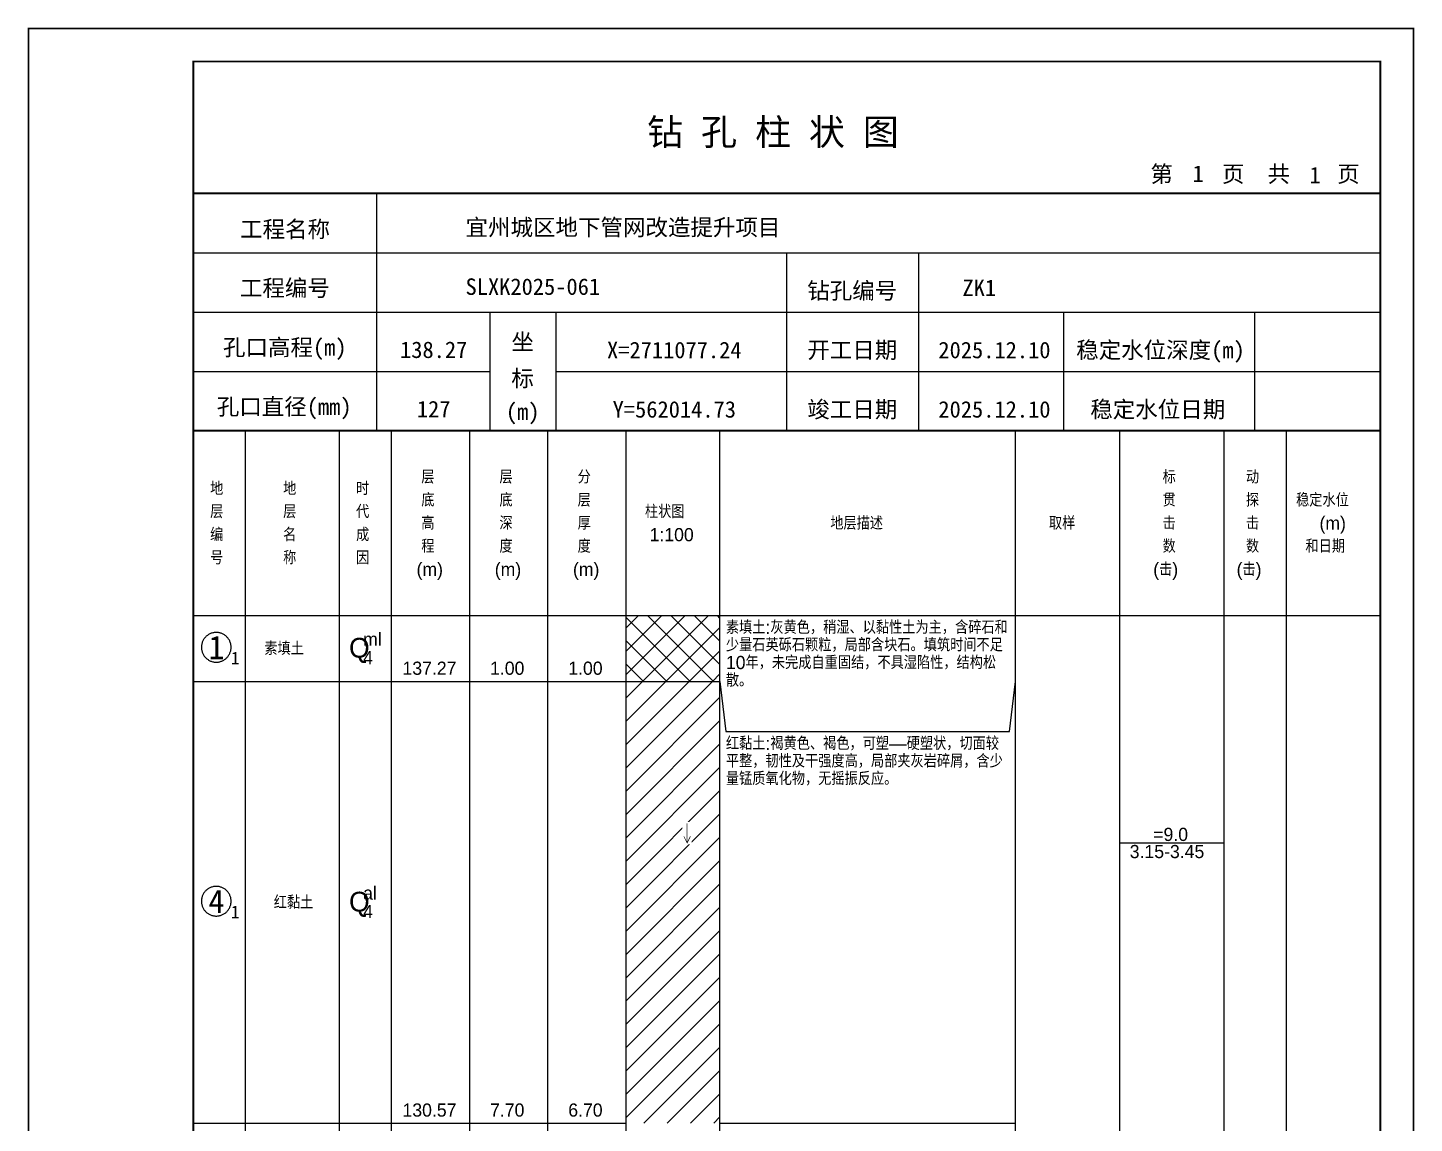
# Model space of a CAD drawing. Header units: millimetres. Extents: x 12489 to 89920, y 4630 to 4927.
# Drawn here: x 38449.3 to 38659.6, y 4760.7 to 4926.8 of the extents above; entities that cross this region are included whole.
import ezdxf
from ezdxf.enums import TextEntityAlignment as Align

# ---------------------------------------------------------------- set-up
doc = ezdxf.new("R2010")
doc.units = ezdxf.units.MM
doc.layers.add('ZZT_TC', color=7, linetype='Continuous')
doc.styles.add('成果图图块', font='', dxfattribs={"height": 2.5})
doc.styles.add('成果图模板', font='')
doc.styles.add('成果图模板标题', font='simhei.ttf')
doc.styles.add('成果图表体', font='Comfont.shx', dxfattribs={"height": 2, "bigfont": 'Hztxt12a.shx'})
doc.styles.get('成果图图块').set_extended_font_data('FangSong_GB2312')
doc.styles.get('成果图模板').set_extended_font_data('FangSong_GB2312')

# ---------------------------------------------------------------- blocks, each defined once
blk = doc.blocks.new('DCBH-1-1-1200', base_point=(0.3, -0.11))
at = {"layer": 'ZZT_TC', "color": 7}
blk.add_polyline3d([(-0.19, 2.31, 0), (-0.3, 2.31, 0), (-0.41, 2.3, 0), (-0.52, 2.29, 0), (-0.63, 2.27, 0), (-0.73, 2.24, 0), (-0.84, 2.21, 0), (-0.95, 2.18, 0), (-1.05, 2.14, 0), (-1.15, 2.09, 0), (-1.25, 2.04, 0), (-1.35, 1.99, 0), (-1.44, 1.93, 0), (-1.53, 1.87, 0), (-1.62, 1.8, 0), (-1.7, 1.73, 0), (-1.78, 1.65, 0), (-1.86, 1.57, 0), (-1.93, 1.49, 0), (-2, 1.4, 0), (-2.06, 1.31, 0), (-2.12, 1.22, 0), (-2.17, 1.12, 0), (-2.22, 1.02, 0), (-2.27, 0.92, 0), (-2.31, 0.82, 0), (-2.34, 0.71, 0), (-2.37, 0.61, 0), (-2.4, 0.5, 0), (-2.41, 0.39, 0), (-2.43, 0.28, 0), (-2.44, 0.17, 0), (-2.44, 0.06, 0), (-2.44, -0.05, 0), (-2.43, -0.16, 0), (-2.41, -0.27, 0), (-2.4, -0.38, 0), (-2.37, -0.49, 0), (-2.34, -0.6, 0), (-2.31, -0.7, 0), (-2.27, -0.8, 0), (-2.22, -0.9, 0), (-2.17, -1, 0), (-2.12, -1.1, 0), (-2.06, -1.19, 0), (-2, -1.28, 0), (-1.93, -1.37, 0), (-1.86, -1.45, 0), (-1.78, -1.53, 0), (-1.7, -1.61, 0), (-1.62, -1.68, 0), (-1.53, -1.75, 0), (-1.44, -1.81, 0), (-1.35, -1.87, 0), (-1.25, -1.93, 0), (-1.15, -1.98, 0), (-1.05, -2.02, 0), (-0.95, -2.06, 0), (-0.84, -2.1, 0), (-0.73, -2.13, 0), (-0.63, -2.15, 0), (-0.52, -2.17, 0), (-0.41, -2.18, 0), (-0.3, -2.19, 0), (-0.19, -2.19, 0), (-0.08, -2.19, 0), (0.03, -2.18, 0), (0.14, -2.17, 0), (0.25, -2.15, 0), (0.36, -2.13, 0), (0.47, -2.1, 0), (0.57, -2.06, 0), (0.67, -2.02, 0), (0.77, -1.98, 0), (0.87, -1.93, 0), (0.97, -1.87, 0), (1.06, -1.81, 0), (1.15, -1.75, 0), (1.24, -1.68, 0), (1.32, -1.61, 0), (1.4, -1.53, 0), (1.48, -1.45, 0), (1.55, -1.37, 0), (1.62, -1.28, 0), (1.68, -1.19, 0), (1.74, -1.1, 0), (1.8, -1, 0), (1.85, -0.9, 0), (1.89, -0.8, 0), (1.93, -0.7, 0), (1.97, -0.6, 0), (2, -0.49, 0), (2.02, -0.38, 0), (2.04, -0.27, 0), (2.05, -0.16, 0), (2.06, -0.05, 0), (2.06, 0.06, 0), (2.06, 0.17, 0), (2.05, 0.28, 0), (2.04, 0.39, 0), (2.02, 0.5, 0), (2, 0.61, 0), (1.97, 0.71, 0), (1.93, 0.82, 0), (1.89, 0.92, 0), (1.85, 1.02, 0), (1.8, 1.12, 0), (1.74, 1.22, 0), (1.68, 1.31, 0), (1.62, 1.4, 0), (1.55, 1.49, 0), (1.48, 1.57, 0), (1.4, 1.65, 0), (1.32, 1.73, 0), (1.24, 1.8, 0), (1.15, 1.87, 0), (1.06, 1.93, 0), (0.97, 1.99, 0), (0.87, 2.04, 0), (0.77, 2.09, 0), (0.67, 2.14, 0), (0.57, 2.18, 0), (0.47, 2.21, 0), (0.36, 2.24, 0), (0.25, 2.27, 0), (0.14, 2.29, 0), (0.03, 2.3, 0), (-0.08, 2.31, 0), (-0.19, 2.31, 0)], dxfattribs=at)
at = {"style": '成果图图块'}
blk.add_text('1', height=3.57, dxfattribs=at).set_placement((-0.16, -1.74), align=Align.CENTER)
blk.add_text('1', height=1.91, dxfattribs=at).set_placement((2.03, -2.53))
blk = doc.blocks.new('DCBH-1-1-1201', base_point=(0.3, -0.11))
at = {"layer": 'ZZT_TC', "color": 7}
blk.add_polyline3d([(-0.19, 2.31, 0), (-0.3, 2.31, 0), (-0.41, 2.3, 0), (-0.52, 2.29, 0), (-0.63, 2.27, 0), (-0.73, 2.24, 0), (-0.84, 2.21, 0), (-0.95, 2.18, 0), (-1.05, 2.14, 0), (-1.15, 2.09, 0), (-1.25, 2.04, 0), (-1.35, 1.99, 0), (-1.44, 1.93, 0), (-1.53, 1.87, 0), (-1.62, 1.8, 0), (-1.7, 1.73, 0), (-1.78, 1.65, 0), (-1.86, 1.57, 0), (-1.93, 1.49, 0), (-2, 1.4, 0), (-2.06, 1.31, 0), (-2.12, 1.22, 0), (-2.17, 1.12, 0), (-2.22, 1.02, 0), (-2.27, 0.92, 0), (-2.31, 0.82, 0), (-2.34, 0.71, 0), (-2.37, 0.61, 0), (-2.4, 0.5, 0), (-2.41, 0.39, 0), (-2.43, 0.28, 0), (-2.44, 0.17, 0), (-2.44, 0.06, 0), (-2.44, -0.05, 0), (-2.43, -0.16, 0), (-2.41, -0.27, 0), (-2.4, -0.38, 0), (-2.37, -0.49, 0), (-2.34, -0.6, 0), (-2.31, -0.7, 0), (-2.27, -0.8, 0), (-2.22, -0.9, 0), (-2.17, -1, 0), (-2.12, -1.1, 0), (-2.06, -1.19, 0), (-2, -1.28, 0), (-1.93, -1.37, 0), (-1.86, -1.45, 0), (-1.78, -1.53, 0), (-1.7, -1.61, 0), (-1.62, -1.68, 0), (-1.53, -1.75, 0), (-1.44, -1.81, 0), (-1.35, -1.87, 0), (-1.25, -1.93, 0), (-1.15, -1.98, 0), (-1.05, -2.02, 0), (-0.95, -2.06, 0), (-0.84, -2.1, 0), (-0.73, -2.13, 0), (-0.63, -2.15, 0), (-0.52, -2.17, 0), (-0.41, -2.18, 0), (-0.3, -2.19, 0), (-0.19, -2.19, 0), (-0.08, -2.19, 0), (0.03, -2.18, 0), (0.14, -2.17, 0), (0.25, -2.15, 0), (0.36, -2.13, 0), (0.47, -2.1, 0), (0.57, -2.06, 0), (0.67, -2.02, 0), (0.77, -1.98, 0), (0.87, -1.93, 0), (0.97, -1.87, 0), (1.06, -1.81, 0), (1.15, -1.75, 0), (1.24, -1.68, 0), (1.32, -1.61, 0), (1.4, -1.53, 0), (1.48, -1.45, 0), (1.55, -1.37, 0), (1.62, -1.28, 0), (1.68, -1.19, 0), (1.74, -1.1, 0), (1.8, -1, 0), (1.85, -0.9, 0), (1.89, -0.8, 0), (1.93, -0.7, 0), (1.97, -0.6, 0), (2, -0.49, 0), (2.02, -0.38, 0), (2.04, -0.27, 0), (2.05, -0.16, 0), (2.06, -0.05, 0), (2.06, 0.06, 0), (2.06, 0.17, 0), (2.05, 0.28, 0), (2.04, 0.39, 0), (2.02, 0.5, 0), (2, 0.61, 0), (1.97, 0.71, 0), (1.93, 0.82, 0), (1.89, 0.92, 0), (1.85, 1.02, 0), (1.8, 1.12, 0), (1.74, 1.22, 0), (1.68, 1.31, 0), (1.62, 1.4, 0), (1.55, 1.49, 0), (1.48, 1.57, 0), (1.4, 1.65, 0), (1.32, 1.73, 0), (1.24, 1.8, 0), (1.15, 1.87, 0), (1.06, 1.93, 0), (0.97, 1.99, 0), (0.87, 2.04, 0), (0.77, 2.09, 0), (0.67, 2.14, 0), (0.57, 2.18, 0), (0.47, 2.21, 0), (0.36, 2.24, 0), (0.25, 2.27, 0), (0.14, 2.29, 0), (0.03, 2.3, 0), (-0.08, 2.31, 0), (-0.19, 2.31, 0)], dxfattribs=at)
at = {"style": '成果图图块'}
blk.add_text('4', height=3.57, dxfattribs=at).set_placement((-0.16, -1.74), align=Align.CENTER)
blk.add_text('1', height=1.91, dxfattribs=at).set_placement((2.03, -2.53))
blk = doc.blocks.new('zztSLbg.dwg', base_point=(0.5, 0))
blk.add_wipeout([(-0.2, -0.2), (1.2, -0.2), (1.2, 3.2), (-0.2, 3.2)])
at = {"color": 7, "const_width": 0.1}
for points in [[(0.5, 3), (0.5, 0)], [(0, 1), (0.5, 0), (1, 1)]]:
    blk.add_lwpolyline(points, dxfattribs=at)
blk = doc.blocks.new('钻孔柱状图路桥昇龙制图梁世成校核莫家里.dwg119', base_point=(25, 236))
for p, q in [((52.82, 236), (52.82, 272)), ((25, 263), (205, 263)), ((115, 236), (115, 263)), ((135, 236), (135, 263)), ((25, 254), (205, 254)), ((70, 236), (70, 254)), ((80, 236), (80, 254)), ((157, 236), (157, 254)), ((185.95, 236), (185.95, 254)), ((25, 245), (70, 245)), ((80, 245), (205, 245))]:
    blk.add_line(p, q)
for points, const_width in [([(0, 0), (210, 0), (210, 297), (0, 297)], 0.25), ([(25, 5), (205, 5), (205, 292), (25, 292)], 0.3)]:
    blk.add_lwpolyline(points, close=True, dxfattribs=dict(const_width=const_width))
at = {"const_width": 0.3}
for points in [[(25, 272), (205, 272)], [(25, 236), (205, 236)]]:
    blk.add_lwpolyline(points, dxfattribs=at)
for s, height, style, p in [('钻 孔 柱 状 图', 4, '成果图模板标题', (93.8, 279.31)), ('第', 2.5, '成果图模板', (170.12, 273.7)), ('页', 2.5, '成果图模板', (180.96, 273.7)), ('共', 2.5, '成果图模板', (187.88, 273.7)), ('页', 2.5, '成果图模板', (198.44, 273.7)), ('工程名称', 2.5, '成果图模板', (32.07, 265.32)), ('宜州城区地下管网改造提升项目', 2.5, '成果图模板', (66.26, 265.61)), ('工程编号', 2.5, '成果图模板', (32.05, 256.41)), ('SLXK2025-061', 2.5, '成果图模板', (66.26, 256.61)), ('钻孔编号', 2.5, '成果图模板', (118.08, 256)), ('ZK1', 2.5, '成果图模板', (141.61, 256.43)), ('孔口高程(m)', 2.5, '成果图模板', (29.48, 247.41)), ('坐', 2.5, '成果图模板', (73.21, 248.24)), ('开工日期', 2.5, '成果图模板', (118.08, 247)), ('稳定水位深度(m)', 2.5, '成果图模板', (158.86, 247)), ('标', 2.5, '成果图模板', (73.21, 242.7)), ('孔口直径(mm)', 2.5, '成果图模板', (28.54, 238.41)), ('(m) ', 2.5, '成果图模板', (72.38, 237.65)), ('竣工日期', 2.5, '成果图模板', (118.08, 238)), ('稳定水位日期', 2.5, '成果图模板', (160.99, 238))]:
    blk.add_text(s, height=height, dxfattribs=dict(style=style)).set_placement(p)
at = {"style": '成果图模板'}
for s, p in [('1', (177.35, 273.74)), ('1', (195.08, 273.53)), ('138.27', (61.43, 247.04)), ('X=2711077.24', (97.92, 247)), ('2025.12.10', (146.46, 247)), ('127', (61.43, 238.04)), ('Y=562014.73', (97.92, 238)), ('2025.12.10', (146.46, 238))]:
    blk.add_text(s, height=2.5, dxfattribs=at).set_placement(p, align=Align.CENTER)

msp = doc.modelspace()

# ---------------------------------------------------------------- hatches: boundary and pattern name
at = {"linetype": 'Continuous'}
h = msp.add_hatch(dxfattribs=at)
h.set_pattern_fill('GKSTT', scale=0.5, style=0, pattern_type=2)
h.set_pattern_definition([(45, (0, 0), (-1.76776695, 1.76776695), []), (135, (0, 0), (-1.76776695, -1.76776695), [])])
h.paths.add_polyline_path([(38540.06, 4827.71), (38554.29, 4827.71), (38554.29, 4837.71), (38540.06, 4837.71)])
h = msp.add_hatch(dxfattribs=at)
h.set_pattern_fill('GKNXT', scale=0.5, style=0, pattern_type=2)
h.set_pattern_definition([(45, (0, 0), (-1.76776695, 1.76776695), [])])
h.paths.add_polyline_path([(38540.06, 4760.71), (38554.29, 4760.71), (38554.29, 4827.71), (38540.06, 4827.71)])

# ---------------------------------------------------------------- linework, layer by layer
at = {"color": 0}
for p, q in [((38474.45, 4837.71), (38482.35, 4837.71)), ((38474.45, 4827.71), (38474.45, 4837.71)), ((38482.35, 4827.71), (38482.35, 4837.71)), ((38474.45, 4827.71), (38482.35, 4827.71)), ((38474.45, 4827.71), (38482.35, 4827.71)), ((38474.45, 4760.71), (38474.45, 4827.71)), ((38482.35, 4760.71), (38482.35, 4827.71)), ((38474.45, 4760.71), (38482.35, 4760.71))]:
    msp.add_line(p, q, dxfattribs=at)
for points in [[(38474.45, 4865.71), (38482.35, 4865.71)], [(38474.45, 4837.71), (38474.45, 4865.71)], [(38482.35, 4837.71), (38482.35, 4865.71)], [(38482.35, 4865.71), (38496.58, 4865.71)], [(38482.35, 4837.71), (38482.35, 4865.71)], [(38496.58, 4837.71), (38496.58, 4865.71)], [(38496.58, 4865.71), (38504.49, 4865.71)], [(38496.58, 4837.71), (38496.58, 4865.71)], [(38504.49, 4837.71), (38504.49, 4865.71)], [(38504.49, 4865.71), (38516.35, 4865.71)], [(38504.49, 4837.71), (38504.49, 4865.71)], [(38516.35, 4837.71), (38516.35, 4865.71)], [(38516.35, 4865.71), (38528.2, 4865.71)], [(38516.35, 4837.71), (38516.35, 4865.71)], [(38528.2, 4837.71), (38528.2, 4865.71)], [(38528.2, 4865.71), (38540.06, 4865.71)], [(38528.2, 4837.71), (38528.2, 4865.71)], [(38540.06, 4837.71), (38540.06, 4865.71)], [(38540.06, 4865.71), (38554.29, 4865.71)], [(38540.06, 4837.71), (38540.06, 4865.71)], [(38554.29, 4837.71), (38554.29, 4865.71)], [(38554.29, 4865.71), (38599.11, 4865.71)], [(38554.29, 4837.71), (38554.29, 4865.71)], [(38599.11, 4837.71), (38599.11, 4865.71)], [(38599.11, 4865.71), (38614.92, 4865.71)], [(38599.11, 4837.71), (38599.11, 4865.71)], [(38614.92, 4837.71), (38614.92, 4865.71)], [(38614.92, 4865.71), (38630.73, 4865.71)], [(38614.92, 4837.71), (38614.92, 4865.71)], [(38630.73, 4837.71), (38630.73, 4865.71)], [(38630.73, 4865.71), (38640.22, 4865.71)], [(38630.73, 4837.71), (38630.73, 4865.71)], [(38640.22, 4837.71), (38640.22, 4865.71)], [(38640.22, 4865.71), (38654.45, 4865.71)], [(38640.22, 4837.71), (38640.22, 4865.71)], [(38654.45, 4837.71), (38654.45, 4865.71)], [(38474.45, 4837.71), (38482.35, 4837.71)], [(38474.45, 4643.71), (38474.45, 4837.71)], [(38474.45, 4837.71), (38482.35, 4837.71)], [(38482.35, 4643.71), (38482.35, 4837.71)], [(38482.35, 4837.71), (38496.58, 4837.71)], [(38482.35, 4643.71), (38482.35, 4837.71)], [(38482.35, 4837.71), (38496.58, 4837.71)], [(38482.35, 4837.71), (38496.58, 4837.71)], [(38482.35, 4827.71), (38482.35, 4837.71)], [(38496.58, 4643.71), (38496.58, 4837.71)], [(38496.58, 4827.71), (38496.58, 4837.71)], [(38496.58, 4837.71), (38504.49, 4837.71)], [(38496.58, 4643.71), (38496.58, 4837.71)], [(38496.58, 4837.71), (38504.49, 4837.71)], [(38496.58, 4837.71), (38504.49, 4837.71)], [(38496.58, 4827.71), (38496.58, 4837.71)], [(38504.49, 4643.71), (38504.49, 4837.71)], [(38504.49, 4827.71), (38504.49, 4837.71)], [(38504.49, 4837.71), (38516.35, 4837.71)], [(38504.49, 4643.71), (38504.49, 4837.71)], [(38504.49, 4837.71), (38516.35, 4837.71)], [(38504.49, 4837.71), (38516.35, 4837.71)], [(38504.49, 4827.71), (38504.49, 4837.71)], [(38516.35, 4643.71), (38516.35, 4837.71)], [(38516.35, 4827.71), (38516.35, 4837.71)], [(38516.35, 4837.71), (38528.2, 4837.71)], [(38516.35, 4643.71), (38516.35, 4837.71)], [(38516.35, 4837.71), (38528.2, 4837.71)], [(38516.35, 4837.71), (38528.2, 4837.71)], [(38516.35, 4827.71), (38516.35, 4837.71)], [(38528.2, 4643.71), (38528.2, 4837.71)], [(38528.2, 4827.71), (38528.2, 4837.71)], [(38528.2, 4837.71), (38540.06, 4837.71)], [(38528.2, 4643.71), (38528.2, 4837.71)], [(38528.2, 4837.71), (38540.06, 4837.71)], [(38528.2, 4837.71), (38540.06, 4837.71)], [(38528.2, 4827.71), (38528.2, 4837.71)], [(38540.06, 4643.71), (38540.06, 4837.71)], [(38540.06, 4827.71), (38540.06, 4837.71)], [(38540.06, 4837.71), (38554.29, 4837.71)], [(38540.06, 4643.71), (38540.06, 4837.71)], [(38540.06, 4837.71), (38554.29, 4837.71)], [(38554.29, 4643.71), (38554.29, 4837.71)], [(38554.29, 4837.71), (38599.11, 4837.71)], [(38554.29, 4643.71), (38554.29, 4837.71)], [(38554.29, 4837.71), (38599.11, 4837.71)], [(38554.29, 4827.71), (38554.29, 4837.71)], [(38599.11, 4643.71), (38599.11, 4837.71)], [(38599.11, 4827.71), (38599.11, 4837.71)], [(38599.11, 4837.71), (38614.92, 4837.71)], [(38599.11, 4643.71), (38599.11, 4837.71)], [(38599.11, 4837.71), (38614.92, 4837.71)], [(38614.92, 4643.71), (38614.92, 4837.71)], [(38614.92, 4837.71), (38630.73, 4837.71)], [(38614.92, 4643.71), (38614.92, 4837.71)], [(38614.92, 4837.71), (38630.73, 4837.71)], [(38630.73, 4643.71), (38630.73, 4837.71)], [(38630.73, 4837.71), (38640.22, 4837.71)], [(38630.73, 4643.71), (38630.73, 4837.71)], [(38630.73, 4837.71), (38640.22, 4837.71)], [(38640.22, 4643.71), (38640.22, 4837.71)], [(38640.22, 4837.71), (38654.45, 4837.71)], [(38640.22, 4643.71), (38640.22, 4837.71)], [(38640.22, 4837.71), (38654.45, 4837.71)], [(38654.45, 4643.71), (38654.45, 4837.71)], [(38482.35, 4827.71), (38496.58, 4827.71)], [(38482.35, 4827.71), (38496.58, 4827.71)], [(38482.35, 4760.71), (38482.35, 4827.71)], [(38496.58, 4760.71), (38496.58, 4827.71)], [(38496.58, 4827.71), (38504.49, 4827.71)], [(38496.58, 4827.71), (38504.49, 4827.71)], [(38496.58, 4760.71), (38496.58, 4827.71)], [(38504.49, 4760.71), (38504.49, 4827.71)], [(38504.49, 4827.71), (38516.35, 4827.71)], [(38504.49, 4827.71), (38516.35, 4827.71)], [(38504.49, 4760.71), (38504.49, 4827.71)], [(38516.35, 4760.71), (38516.35, 4827.71)], [(38516.35, 4827.71), (38528.2, 4827.71)], [(38516.35, 4827.71), (38528.2, 4827.71)], [(38516.35, 4760.71), (38516.35, 4827.71)], [(38528.2, 4760.71), (38528.2, 4827.71)], [(38528.2, 4827.71), (38540.06, 4827.71)], [(38528.2, 4827.71), (38540.06, 4827.71)], [(38528.2, 4760.71), (38528.2, 4827.71)], [(38540.06, 4760.71), (38540.06, 4827.71)], [(38554.29, 4827.71), (38555.19, 4820.11)], [(38554.29, 4760.71), (38554.29, 4827.71)], [(38598.22, 4820.11), (38599.11, 4827.71)], [(38599.11, 4760.71), (38599.11, 4827.71)], [(38555.19, 4820.11), (38598.22, 4820.11)], [(38614.92, 4803.21), (38630.73, 4803.21)], [(38482.35, 4760.71), (38496.58, 4760.71)], [(38496.58, 4760.71), (38504.49, 4760.71)], [(38504.49, 4760.71), (38516.35, 4760.71)], [(38516.35, 4760.71), (38528.2, 4760.71)], [(38528.2, 4760.71), (38540.06, 4760.71)], [(38554.29, 4760.71), (38599.11, 4760.71)]]:
    msp.add_lwpolyline(points, dxfattribs=at)
at = {"color": 7, "flags": 128}
msp.add_lwpolyline([(38540.06, 4827.71), (38554.29, 4827.71)], dxfattribs=at)

# ---------------------------------------------------------------- block references
for name, p in [('DCBH-1-1-1200', (38478.4, 4832.71)), ('DCBH-1-1-1201', (38478.4, 4794.21))]:
    msp.add_blockref(name, p)

# ---------------------------------------------------------------- texts
at = {"color": 0, "style": '成果图表体'}
for s, height, p in [('层', 2, (38509, 4857.71)), ('层', 2, (38520.85, 4857.71)), ('分', 2, (38532.71, 4857.71)), ('标', 2, (38621.41, 4857.71)), ('动', 2, (38634.05, 4857.71)), ('地', 2, (38476.98, 4855.96)), ('地', 2, (38488.05, 4855.96)), ('时', 2, (38499.11, 4855.96)), ('底', 2, (38509, 4854.21)), ('底', 2, (38520.85, 4854.21)), ('层', 2, (38532.71, 4854.21)), ('贯', 2, (38621.41, 4854.21)), ('探', 2, (38634.05, 4854.21)), ('稳定水位', 2, (38641.65, 4854.21)), ('层', 2, (38476.98, 4852.46)), ('层', 2, (38488.05, 4852.46)), ('代', 2, (38499.11, 4852.46)), ('高', 2, (38509, 4850.71)), ('深', 2, (38520.85, 4850.71)), ('厚', 2, (38532.71, 4850.71)), ('柱状图', 2, (38542.91, 4852.46)), ('地层描述', 2, (38571.02, 4850.71)), ('取样', 2, (38604.18, 4850.71)), ('击', 2, (38621.41, 4850.71)), ('击', 2, (38634.05, 4850.71)), ('(m)', 2, (38645.2, 4850.71)), ('编', 2, (38476.98, 4848.96)), ('名', 2, (38488.05, 4848.96)), ('成', 2, (38499.11, 4848.96)), ('1:100', 2, (38543.62, 4848.96)), ('程', 2, (38509, 4847.21)), ('度', 2, (38520.85, 4847.21)), ('度', 2, (38532.71, 4847.21)), ('数', 2, (38621.41, 4847.21)), ('数', 2, (38634.05, 4847.21)), ('和日期', 2, (38643.07, 4847.21)), ('号', 2, (38476.98, 4845.46)), ('称', 2, (38488.05, 4845.46)), ('因', 2, (38499.11, 4845.46)), ('(m)', 2, (38508.28, 4843.71)), ('(m)', 2, (38520.14, 4843.71)), ('(m)', 2, (38532, 4843.71)), ('(击)', 2, (38619.99, 4843.71)), ('(击)', 2, (38632.63, 4843.71)), ('素填土', 2, (38485.2, 4831.71)), ('Q', 3, (38498.05, 4831.31)), ('ml', 2, (38500.18, 4833.11)), ('4', 2, (38500.18, 4830.31)), ('137.27', 2, (38506.15, 4828.71)), ('1.00', 2, (38519.43, 4828.71)), ('1.00', 2, (38531.29, 4828.71)), ('=9.0', 2, (38619.99, 4803.51)), ('3.15-3.45', 2, (38616.43, 4800.91)), ('Q', 3, (38498.05, 4792.81)), ('al', 2, (38500.18, 4794.61)), ('红黏土', 2, (38486.63, 4793.21)), ('4', 2, (38500.18, 4791.81)), ('130.57', 2, (38506.15, 4761.71)), ('7.70', 2, (38519.43, 4761.71)), ('6.70', 2, (38531.29, 4761.71))]:
    msp.add_text(s, height=height, dxfattribs=at).set_placement(p)
at = {"color": 0, "char_height": 2, "width": 43.0292, "attachment_point": 1, "line_spacing_factor": 0.8, "style": '成果图表体'}
for s, insert in [('素填土:灰黄色，稍湿、以黏性土为主，含碎石和少量石英砾石颗粒，局部含块石。填筑时间不足10年，未完成自重固结，不具湿陷性，结构松散。', (38555.19, 4836.91)), ('红黏土:褐黄色、褐色，可塑—硬塑状，切面较平整，韧性及干强度高，局部夹灰岩碎屑，含少量锰质氧化物，无摇振反应。', (38555.19, 4819.31))]:
    msp.add_mtext(s, dxfattribs=dict(at, insert=insert))

# ---------------------------------------------------------------- next in the draw order: block references
msp.add_blockref('zztSLbg.dwg', (38549.31, 4803.21))

# ---------------------------------------------------------------- next in the draw order: block references
msp.add_blockref('钻孔柱状图路桥昇龙制图梁世成校核莫家里.dwg119', (38474.45, 4865.71))

doc.saveas('drawing.dxf')
